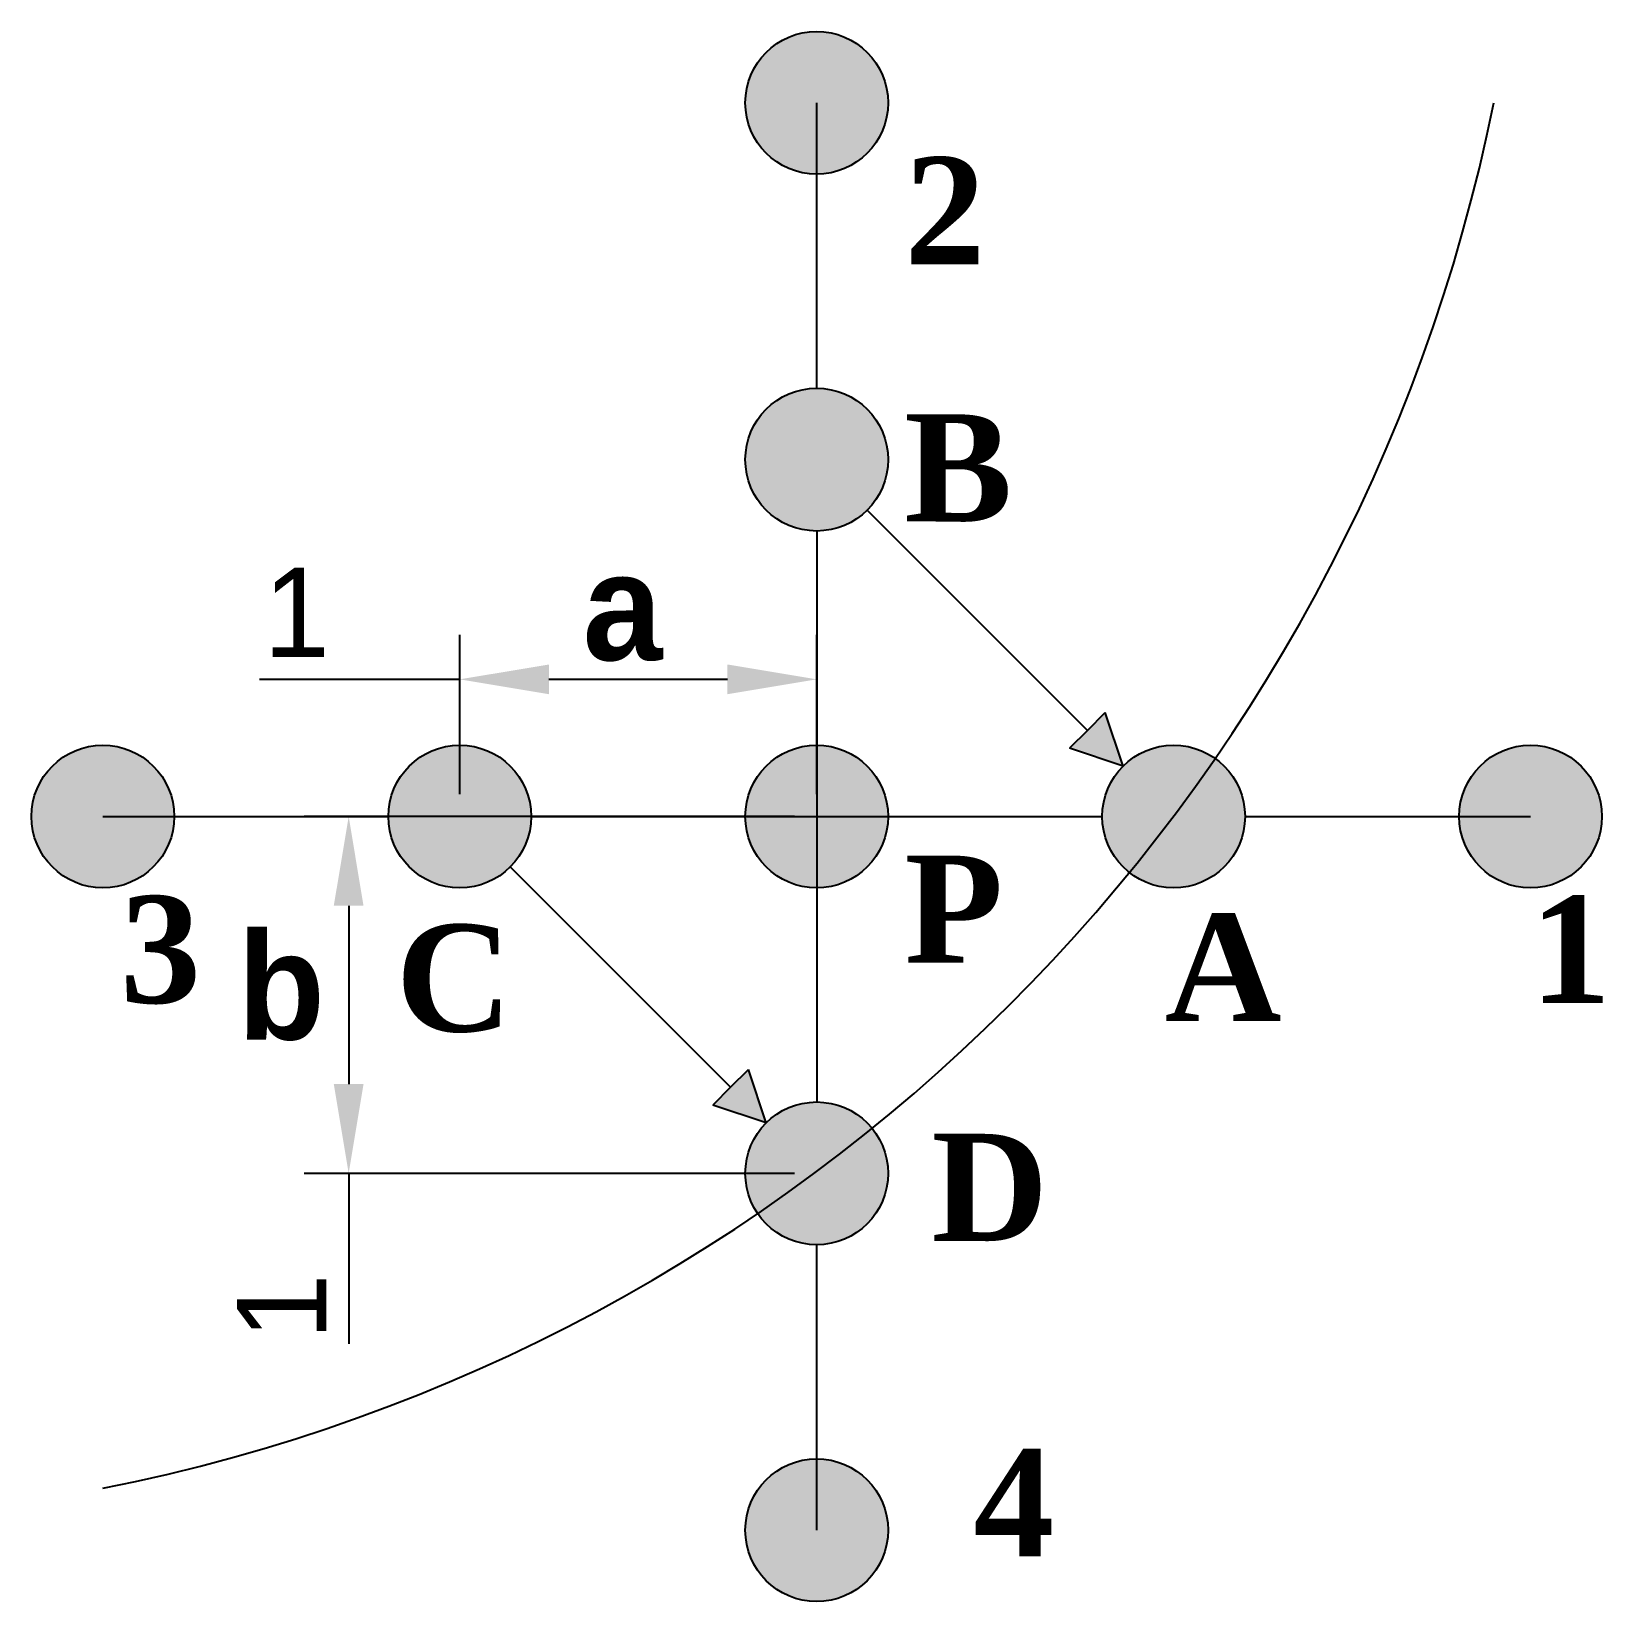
# Model space of a CAD drawing. Header units: millimetres. Extents: x 1626.95 to 1631.35, y 974.38 to 978.78.
import ezdxf

# ---------------------------------------------------------------- set-up
doc = ezdxf.new("R2010")
doc.units = ezdxf.units.MM
doc.dimstyles.new('ISO-25', dxfattribs={"dimtxt": 2.5, "dimasz": 2.5, "dimexe": 1.25, "dimexo": 0.625, "dimtad": 1, "dimtxsty": 'Standard', "dimcen": 2.5, "dimadec": 0, "dimazin": 0, "dimtfac": 1, "dimtmove": 0, "dimatfit": 3, "dimfxl": 1, "dimarcsym": 0})

# ---------------------------------------------------------------- blocks, each defined once
blk = doc.blocks.new('*D5')
at = {"color": 0, "lineweight": -2}
for p, q in [((1628.1467, 976.6472), (1628.1467, 977.0941)), ((1629.1467, 976.6472), (1629.1467, 977.0941)), ((1628.1467, 976.9691), (1627.5854, 976.9691)), ((1628.8967, 976.9691), (1628.3967, 976.9691))]:
    blk.add_line(p, q, dxfattribs=at)
at = {"color": 0}
for points in [[(1628.3967, 977.0107), (1628.3967, 976.9274), (1628.1467, 976.9691)], [(1628.8967, 977.0107), (1628.8967, 976.9274), (1629.1467, 976.9691)]]:
    blk.add_solid(points, dxfattribs=at)
at = {"layer": 'Defpoints', "color": 0}
for p in [(1629.1467, 976.9691), (1628.1467, 976.5847), (1629.1467, 976.5847)]:
    blk.add_point(p, dxfattribs=at)
at = {"color": 0, "insert": (1627.6896, 977.1566), "char_height": 0.25, "attachment_point": 5}
blk.add_mtext('1', dxfattribs=at)
blk = doc.blocks.new('*D6')
at = {"color": 0, "lineweight": -2}
for p, q in [((1629.0842, 976.5847), (1627.7105, 976.5847)), ((1627.8355, 976.3347), (1627.8355, 975.8347)), ((1629.0842, 975.5847), (1627.7105, 975.5847)), ((1627.8355, 975.5847), (1627.8355, 975.1066))]:
    blk.add_line(p, q, dxfattribs=at)
at = {"color": 0}
for points in [[(1627.7938, 976.3347), (1627.8771, 976.3347), (1627.8355, 976.5847)], [(1627.7938, 975.8347), (1627.8771, 975.8347), (1627.8355, 975.5847)]]:
    blk.add_solid(points, dxfattribs=at)
at = {"layer": 'Defpoints', "color": 0}
for p in [(1629.1467, 976.5847), (1627.8355, 975.5847), (1629.1467, 975.5847)]:
    blk.add_point(p, dxfattribs=at)
at = {"color": 0, "insert": (1627.648, 975.2108), "char_height": 0.25, "attachment_point": 5, "rotation": 90}
blk.add_mtext('1', dxfattribs=at)

msp = doc.modelspace()

# ---------------------------------------------------------------- hatches: boundary and pattern name
h = msp.add_hatch(color=256)
edge = h.paths.add_edge_path()
edge.add_arc((1629.1467, 978.5847), 0.2, 0, 360)
edge = h.paths.add_edge_path()
edge.add_arc((1629.1467, 976.5847), 0.2, 0, 360)
edge = h.paths.add_edge_path()
edge.add_arc((1627.1467, 976.5847), 0.2, 0, 360)
edge = h.paths.add_edge_path()
edge.add_arc((1629.1467, 974.5847), 0.2, 0, 360)
edge = h.paths.add_edge_path()
edge.add_arc((1631.1467, 976.5847), 0.2, 0, 360)
h = msp.add_hatch(color=1)
edge = h.paths.add_edge_path()
edge.add_arc((1629.1467, 977.5847), 0.2, 0, 360)
edge = h.paths.add_edge_path()
edge.add_arc((1628.1467, 976.5847), 0.2, 0, 360)
h = msp.add_hatch(color=256)
h.paths.add_polyline_path([(1630.0053, 976.7261), (1629.8553, 976.7761), (1629.9053, 976.8261), (1629.9553, 976.8761)])
h.paths.add_polyline_path([(1628.9053, 975.8261), (1628.9553, 975.8761), (1629.0053, 975.7261), (1628.8553, 975.7761)])
h = msp.add_hatch(color=5)
edge = h.paths.add_edge_path()
edge.add_arc((1630.1467, 976.5847), 0.2, 0, 360)
edge = h.paths.add_edge_path()
edge.add_arc((1629.1467, 975.5847), 0.2, 0, 360)

# ---------------------------------------------------------------- linework, layer by layer
for p, q in [((1629.1467, 977.7847), (1629.1467, 978.5847)), ((1629.2881, 977.4433), (1629.9053, 976.8261)), ((1629.1467, 977.3847), (1629.1467, 975.7847)), ((1629.9053, 976.8261), (1629.9553, 976.8761)), ((1630.0053, 976.7261), (1629.9553, 976.8761)), ((1629.9053, 976.8261), (1629.8553, 976.7761)), ((1630.0053, 976.7261), (1629.8553, 976.7761)), ((1627.1467, 976.5847), (1627.9467, 976.5847)), ((1628.3467, 976.5847), (1629.9467, 976.5847)), ((1630.3467, 976.5847), (1631.1467, 976.5847)), ((1628.2881, 976.4433), (1628.9053, 975.8261)), ((1628.9053, 975.8261), (1628.9553, 975.8761)), ((1629.0053, 975.7261), (1628.9553, 975.8761)), ((1628.9053, 975.8261), (1628.8553, 975.7761)), ((1629.0053, 975.7261), (1628.8553, 975.7761)), ((1629.1467, 974.5847), (1629.1467, 975.3847))]:
    msp.add_line(p, q)
for centre in [(1629.1467, 978.5847), (1627.1467, 976.5847), (1629.1467, 976.5847), (1631.1467, 976.5847), (1629.1467, 974.5847)]:
    msp.add_circle(centre, 0.2)
at = {"color": 1}
for centre in [(1629.1467, 977.5847), (1628.1467, 976.5847)]:
    msp.add_circle(centre, 0.2, dxfattribs=at)
at = {"color": 5}
for centre in [(1630.1467, 976.5847), (1629.1467, 975.5847)]:
    msp.add_circle(centre, 0.2, dxfattribs=at)
msp.add_arc((1626.1852, 979.5647), 4.9565, 281.1863, 348.5963)

# ---------------------------------------------------------------- texts
at = {"char_height": 0.3, "width": 0.38579, "attachment_point": 1}
for s, insert in [('{\\fTimes New Roman|b1|i0|c0|p18;2}', (1629.3926, 978.4325)), ('{\\fTimes New Roman|b1|i0|c0|p18;B}', (1629.3926, 977.7117)), ('{\\fMathematica1|b1|i0|c2|p2;a}', (1628.4911, 977.3227)), ('{\\fTimes New Roman|b1|i0|c0|p18;P}', (1629.3926, 976.475)), ('{\\fTimes New Roman|b1|i0|c0|p18;3}', (1627.1952, 976.3623)), ('{\\fTimes New Roman|b1|i0|c0|p18;1}', (1631.1454, 976.3623)), ('{\\fTimes New Roman|b1|i0|c0|p18;A}', (1630.1222, 976.312)), ('{\\fMathematica1|b1|i0|c2|p2;b}', (1627.5238, 976.2598)), ('{\\fTimes New Roman|b1|i0|c0|p18;C}', (1627.9669, 976.2822)), ('{\\fTimes New Roman|b1|i0|c0|p18;D}', (1629.4681, 975.6955)), ('{\\fTimes New Roman|b1|i0|c0|p18;4}', (1629.5855, 974.8116))]:
    msp.add_mtext(s, dxfattribs=dict(at, insert=insert))

# ---------------------------------------------------------------- dimensions: what is measured, and where the dimension line sits
dim = msp.add_linear_dim(base=(1629.1467, 976.9691), p1=(1628.1467, 976.5847), p2=(1629.1467, 976.5847), dimstyle='ISO-25', override={"dimscale": 0.1})
dim.commit()
dim.dimension.update_dxf_attribs({"geometry": '*D5', "text_midpoint": (1627.6896, 976.9691), "dimtype": 160})
dim = msp.add_linear_dim(base=(1627.8355, 975.5847), p1=(1629.1467, 976.5847), p2=(1629.1467, 975.5847), angle=90, dimstyle='ISO-25', override={"dimscale": 0.1})
dim.commit()
dim.dimension.update_dxf_attribs({"geometry": '*D6', "text_midpoint": (1627.8355, 975.2108), "dimtype": 160})

doc.saveas('drawing.dxf')
